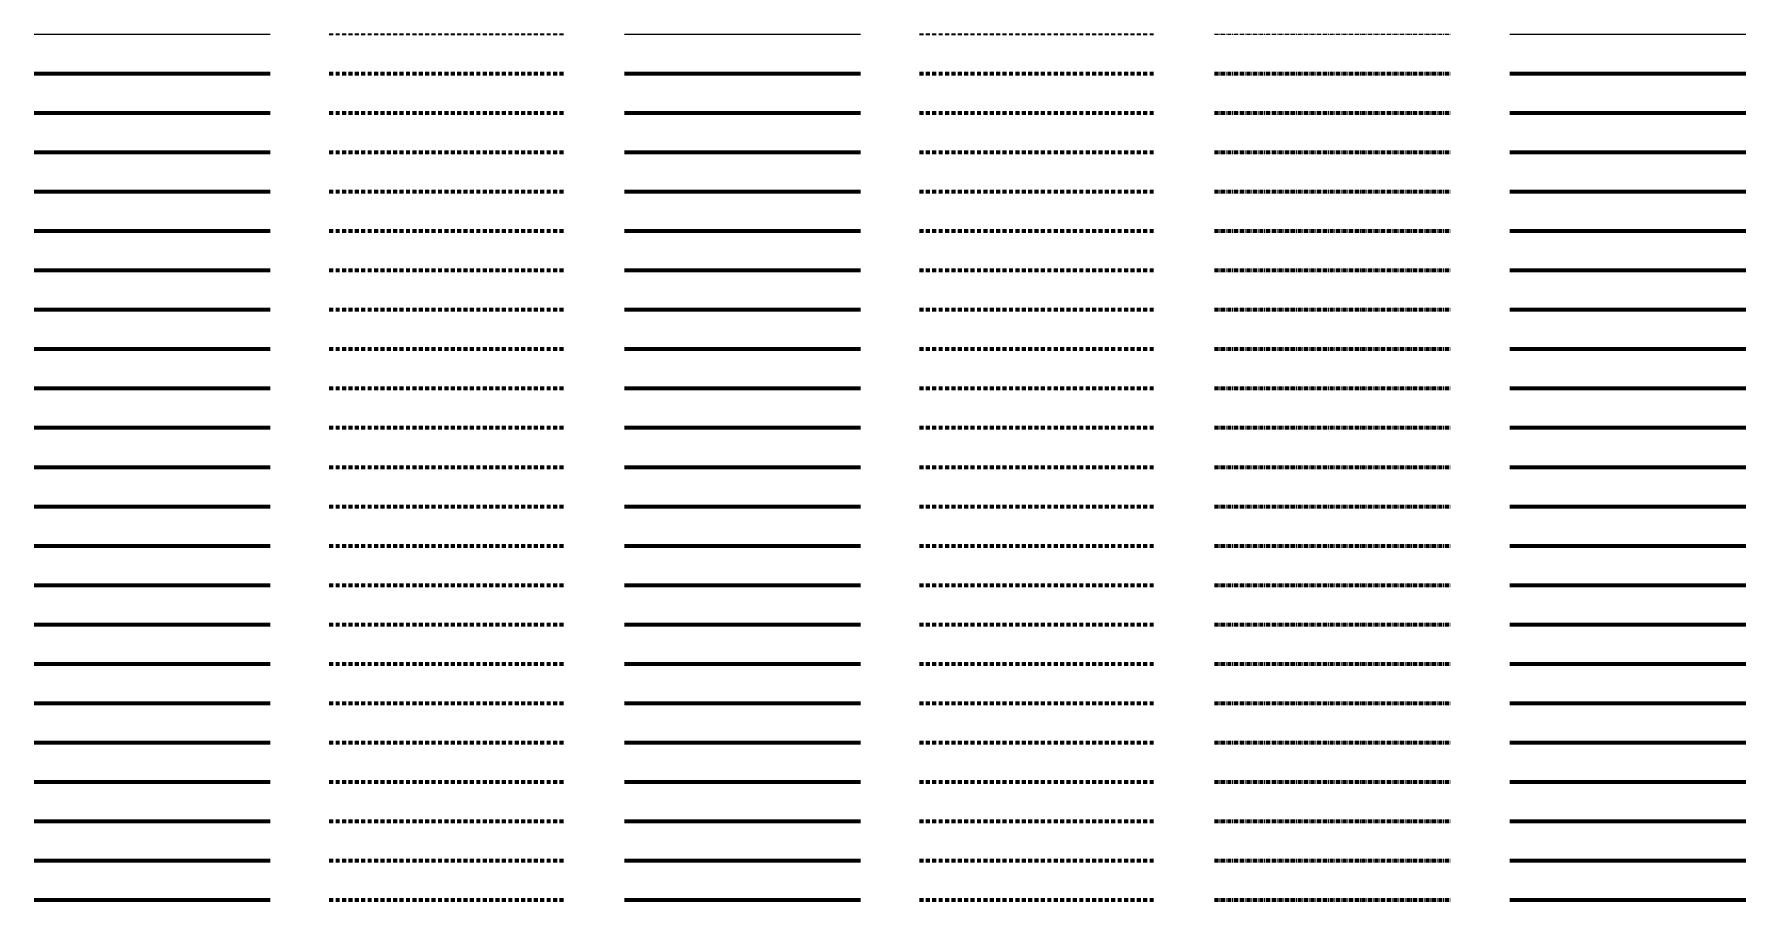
# Model space of a CAD drawing. Header units: metres. Extents: x -170 to 2070, y -13 to 14380.
# Drawn here: x 150 to 1020, y 11240 to 11680 of the extents above; entities that cross this region are included whole.
import ezdxf
from ezdxf.lldxf.tags import DXFTag

# ---------------------------------------------------------------- set-up
doc = ezdxf.new("R2010")
doc.units = ezdxf.units.M
doc.linetypes.add('KL-SO', pattern=[3.25, 2, -1.25])
doc.linetypes.add('KL-VERLATEN-SO', pattern=[3.25, 2, -0.5, 0.25, -0.5])
for name, color, linetype, lineweight in [('B-OI-KL-ET_MS_MANTELBUIS_ST_419-G', 7, 'Continuous', 70), ('B-OI-KL-ET_MS_MANTELBUIS_ST_419-RESERVE-G', 7, 'KL-RESERVE-SO', 70), ('B-OI-KL-ET_MS_MANTELBUIS_ST_419-VERLATEN-G', 7, 'KL-VERLATEN-SO', 70), ('B-OI-KL-ET_MS_MANTELBUIS_ST_42.4-G', 7, 'Continuous', 70), ('B-OI-KL-ET_MS_MANTELBUIS_ST_42.4-RESERVE-G', 7, 'KL-RESERVE-SO', 70), ('B-OI-KL-ET_MS_MANTELBUIS_ST_42.4-VERLATEN-G', 7, 'KL-VERLATEN-SO', 70), ('B-OI-KL-ET_MS_MANTELBUIS_ST_48.3-G', 7, 'Continuous', 70), ('B-OI-KL-ET_MS_MANTELBUIS_ST_48.3-RESERVE-G', 7, 'KL-RESERVE-SO', 70), ('B-OI-KL-ET_MS_MANTELBUIS_ST_48.3-VERLATEN-G', 7, 'KL-VERLATEN-SO', 70), ('B-OI-KL-ET_MS_MANTELBUIS_ST_50-G', 7, 'Continuous', 70), ('B-OI-KL-ET_MS_MANTELBUIS_ST_50-RESERVE-G', 7, 'KL-RESERVE-SO', 70), ('B-OI-KL-ET_MS_MANTELBUIS_ST_50-VERLATEN-G', 7, 'KL-VERLATEN-SO', 70), ('B-OI-KL-ET_MS_MANTELBUIS_ST_500-G', 7, 'Continuous', 70), ('B-OI-KL-ET_MS_MANTELBUIS_ST_500-RESERVE-G', 7, 'KL-RESERVE-SO', 70), ('B-OI-KL-ET_MS_MANTELBUIS_ST_500-VERLATEN-G', 7, 'KL-VERLATEN-SO', 70), ('B-OI-KL-ET_MS_MANTELBUIS_ST_508-G', 7, 'Continuous', 70), ('B-OI-KL-ET_MS_MANTELBUIS_ST_508-RESERVE-G', 7, 'KL-RESERVE-SO', 70), ('B-OI-KL-ET_MS_MANTELBUIS_ST_508-VERLATEN-G', 7, 'KL-VERLATEN-SO', 70), ('B-OI-KL-ET_MS_MANTELBUIS_ST_521-G', 7, 'Continuous', 70), ('B-OI-KL-ET_MS_MANTELBUIS_ST_521-RESERVE-G', 7, 'KL-RESERVE-SO', 70), ('B-OI-KL-ET_MS_MANTELBUIS_ST_521-VERLATEN-G', 7, 'KL-VERLATEN-SO', 70), ('B-OI-KL-ET_MS_MANTELBUIS_ST_60.3-G', 7, 'Continuous', 70), ('B-OI-KL-ET_MS_MANTELBUIS_ST_60.3-RESERVE-G', 7, 'KL-RESERVE-SO', 70), ('B-OI-KL-ET_MS_MANTELBUIS_ST_60.3-VERLATEN-G', 7, 'KL-VERLATEN-SO', 70), ('B-OI-KL-ET_MS_MANTELBUIS_ST_600-G', 7, 'Continuous', 70), ('B-OI-KL-ET_MS_MANTELBUIS_ST_600-RESERVE-G', 7, 'KL-RESERVE-SO', 70), ('B-OI-KL-ET_MS_MANTELBUIS_ST_600-VERLATEN-G', 7, 'KL-VERLATEN-SO', 70), ('B-OI-KL-ET_MS_MANTELBUIS_ST_609-G', 7, 'Continuous', 70), ('B-OI-KL-ET_MS_MANTELBUIS_ST_609-RESERVE-G', 7, 'KL-RESERVE-SO', 70), ('B-OI-KL-ET_MS_MANTELBUIS_ST_609-VERLATEN-G', 7, 'KL-VERLATEN-SO', 70), ('B-OI-KL-ET_MS_MANTELBUIS_ST_63-G', 7, 'Continuous', 70), ('B-OI-KL-ET_MS_MANTELBUIS_ST_63-RESERVE-G', 7, 'KL-RESERVE-SO', 70), ('B-OI-KL-ET_MS_MANTELBUIS_ST_63-VERLATEN-G', 7, 'KL-VERLATEN-SO', 70), ('B-OI-KL-ET_MS_MANTELBUIS_ST_63.5-G', 7, 'Continuous', 70), ('B-OI-KL-ET_MS_MANTELBUIS_ST_63.5-RESERVE-G', 7, 'KL-RESERVE-SO', 70), ('B-OI-KL-ET_MS_MANTELBUIS_ST_63.5-VERLATEN-G', 7, 'KL-VERLATEN-SO', 70), ('B-OI-KL-ET_MS_MANTELBUIS_ST_70-G', 7, 'Continuous', 70), ('B-OI-KL-ET_MS_MANTELBUIS_ST_70-RESERVE-G', 7, 'KL-RESERVE-SO', 70), ('B-OI-KL-ET_MS_MANTELBUIS_ST_70-VERLATEN-G', 7, 'KL-VERLATEN-SO', 70), ('B-OI-KL-ET_MS_MANTELBUIS_ST_700-G', 7, 'Continuous', 70), ('B-OI-KL-ET_MS_MANTELBUIS_ST_700-RESERVE-G', 7, 'KL-RESERVE-SO', 70), ('B-OI-KL-ET_MS_MANTELBUIS_ST_700-VERLATEN-G', 7, 'KL-VERLATEN-SO', 70), ('B-OI-KL-ET_MS_MANTELBUIS_ST_75-G', 7, 'Continuous', 70), ('B-OI-KL-ET_MS_MANTELBUIS_ST_75-RESERVE-G', 7, 'KL-RESERVE-SO', 70), ('B-OI-KL-ET_MS_MANTELBUIS_ST_75-VERLATEN-G', 7, 'KL-VERLATEN-SO', 70), ('B-OI-KL-ET_MS_MANTELBUIS_ST_76.1-G', 7, 'Continuous', 70), ('B-OI-KL-ET_MS_MANTELBUIS_ST_76.1-RESERVE-G', 7, 'KL-RESERVE-SO', 70), ('B-OI-KL-ET_MS_MANTELBUIS_ST_76.1-VERLATEN-G', 7, 'KL-VERLATEN-SO', 70), ('B-OI-KL-ET_MS_MANTELBUIS_ST_762-G', 7, 'Continuous', 70), ('B-OI-KL-ET_MS_MANTELBUIS_ST_762-RESERVE-G', 7, 'KL-RESERVE-SO', 70), ('B-OI-KL-ET_MS_MANTELBUIS_ST_762-VERLATEN-G', 7, 'KL-VERLATEN-SO', 70), ('B-OI-KL-ET_MS_MANTELBUIS_ST_80-G', 7, 'Continuous', 70), ('B-OI-KL-ET_MS_MANTELBUIS_ST_80-RESERVE-G', 7, 'KL-RESERVE-SO', 70), ('B-OI-KL-ET_MS_MANTELBUIS_ST_80-VERLATEN-G', 7, 'KL-VERLATEN-SO', 70), ('B-OI-KL-ET_MS_MANTELBUIS_ST_800-G', 7, 'Continuous', 70), ('B-OI-KL-ET_MS_MANTELBUIS_ST_800-RESERVE-G', 7, 'KL-RESERVE-SO', 70), ('B-OI-KL-ET_MS_MANTELBUIS_ST_800-VERLATEN-G', 7, 'KL-VERLATEN-SO', 70), ('B-OI-KL-ET_MS_MANTELBUIS_ST_812.8-G', 7, 'Continuous', 70), ('B-OI-KL-ET_MS_MANTELBUIS_ST_812.8-RESERVE-G', 7, 'KL-RESERVE-SO', 70), ('B-OI-KL-ET_MS_MANTELBUIS_ST_812.8-VERLATEN-G', 7, 'KL-VERLATEN-SO', 70), ('B-OI-KL-ET_MS_MANTELBUIS_ST_88.9-G', 7, 'Continuous', 70), ('B-OI-KL-ET_MS_MANTELBUIS_ST_88.9-RESERVE-G', 7, 'KL-RESERVE-SO', 70), ('B-OI-KL-ET_MS_MANTELBUIS_ST_88.9-VERLATEN-G', 7, 'KL-VERLATEN-SO', 70), ('B-OI-KL-ET_MS_MANTELBUIS_ST_90-G', 7, 'Continuous', 70), ('B-OI-KL-ET_MS_MANTELBUIS_ST_90-RESERVE-G', 7, 'KL-RESERVE-SO', 70), ('B-OI-KL-ET_MS_MANTELBUIS_ST_90-VERLATEN-G', 7, 'KL-VERLATEN-SO', 70), ('B-OI-KL-ET_MS_OVERIG-G', 7, 'Continuous', 18), ('B-OI-KL-ET_MS_OVERIG-RESERVE-G', 7, 'KL-RESERVE-SO', 18), ('B-OI-KL-ET_MS_OVERIG-VERLATEN-G', 7, 'KL-VERLATEN-SO', 18), ('N-OI-KL-ET_MS_MANTELBUIS_ST_419-G', 10, 'KL-SO', 70), ('N-OI-KL-ET_MS_MANTELBUIS_ST_42.4-G', 10, 'KL-SO', 70), ('N-OI-KL-ET_MS_MANTELBUIS_ST_48.3-G', 10, 'KL-SO', 70), ('N-OI-KL-ET_MS_MANTELBUIS_ST_50-G', 10, 'KL-SO', 70), ('N-OI-KL-ET_MS_MANTELBUIS_ST_500-G', 10, 'KL-SO', 70), ('N-OI-KL-ET_MS_MANTELBUIS_ST_508-G', 10, 'KL-SO', 70), ('N-OI-KL-ET_MS_MANTELBUIS_ST_521-G', 10, 'KL-SO', 70), ('N-OI-KL-ET_MS_MANTELBUIS_ST_60.3-G', 10, 'KL-SO', 70), ('N-OI-KL-ET_MS_MANTELBUIS_ST_600-G', 10, 'KL-SO', 70), ('N-OI-KL-ET_MS_MANTELBUIS_ST_609-G', 10, 'KL-SO', 70), ('N-OI-KL-ET_MS_MANTELBUIS_ST_63-G', 10, 'KL-SO', 70), ('N-OI-KL-ET_MS_MANTELBUIS_ST_63.5-G', 10, 'KL-SO', 70), ('N-OI-KL-ET_MS_MANTELBUIS_ST_70-G', 10, 'KL-SO', 70), ('N-OI-KL-ET_MS_MANTELBUIS_ST_700-G', 10, 'KL-SO', 70), ('N-OI-KL-ET_MS_MANTELBUIS_ST_75-G', 10, 'KL-SO', 70), ('N-OI-KL-ET_MS_MANTELBUIS_ST_76.1-G', 10, 'KL-SO', 70), ('N-OI-KL-ET_MS_MANTELBUIS_ST_762-G', 10, 'KL-SO', 70), ('N-OI-KL-ET_MS_MANTELBUIS_ST_80-G', 10, 'KL-SO', 70), ('N-OI-KL-ET_MS_MANTELBUIS_ST_800-G', 10, 'KL-SO', 70), ('N-OI-KL-ET_MS_MANTELBUIS_ST_812.8-G', 10, 'KL-SO', 70), ('N-OI-KL-ET_MS_MANTELBUIS_ST_88.9-G', 10, 'KL-SO', 70), ('N-OI-KL-ET_MS_MANTELBUIS_ST_90-G', 10, 'KL-SO', 70), ('N-OI-KL-ET_MS_OVERIG-G', 7, 'KL-SO', 35), ('R-OI-KL-ET_MS_MANTELBUIS_ST_419-G', 10, 'KL-SO', 70), ('R-OI-KL-ET_MS_MANTELBUIS_ST_42.4-G', 10, 'KL-SO', 70), ('R-OI-KL-ET_MS_MANTELBUIS_ST_48.3-G', 10, 'KL-SO', 70), ('R-OI-KL-ET_MS_MANTELBUIS_ST_50-G', 10, 'KL-SO', 70), ('R-OI-KL-ET_MS_MANTELBUIS_ST_500-G', 10, 'KL-SO', 70), ('R-OI-KL-ET_MS_MANTELBUIS_ST_508-G', 10, 'KL-SO', 70), ('R-OI-KL-ET_MS_MANTELBUIS_ST_521-G', 10, 'KL-SO', 70), ('R-OI-KL-ET_MS_MANTELBUIS_ST_60.3-G', 10, 'KL-SO', 70), ('R-OI-KL-ET_MS_MANTELBUIS_ST_600-G', 10, 'KL-SO', 70), ('R-OI-KL-ET_MS_MANTELBUIS_ST_609-G', 10, 'KL-SO', 70), ('R-OI-KL-ET_MS_MANTELBUIS_ST_63-G', 10, 'KL-SO', 70), ('R-OI-KL-ET_MS_MANTELBUIS_ST_63.5-G', 10, 'KL-SO', 70), ('R-OI-KL-ET_MS_MANTELBUIS_ST_70-G', 10, 'KL-SO', 70), ('R-OI-KL-ET_MS_MANTELBUIS_ST_700-G', 10, 'KL-SO', 70), ('R-OI-KL-ET_MS_MANTELBUIS_ST_75-G', 10, 'KL-SO', 70), ('R-OI-KL-ET_MS_MANTELBUIS_ST_76.1-G', 10, 'KL-SO', 70), ('R-OI-KL-ET_MS_MANTELBUIS_ST_762-G', 10, 'KL-SO', 70), ('R-OI-KL-ET_MS_MANTELBUIS_ST_80-G', 10, 'KL-SO', 70), ('R-OI-KL-ET_MS_MANTELBUIS_ST_800-G', 10, 'KL-SO', 70), ('R-OI-KL-ET_MS_MANTELBUIS_ST_812.8-G', 10, 'KL-SO', 70), ('R-OI-KL-ET_MS_MANTELBUIS_ST_88.9-G', 10, 'KL-SO', 70), ('R-OI-KL-ET_MS_MANTELBUIS_ST_90-G', 10, 'KL-SO', 70), ('R-OI-KL-ET_MS_OVERIG-G', 7, 'KL-SO', 35), ('V-OI-KL-ET_MS_MANTELBUIS_ST_419-G', 7, 'V-KL-SO', 70), ('V-OI-KL-ET_MS_MANTELBUIS_ST_42.4-G', 7, 'V-KL-SO', 70), ('V-OI-KL-ET_MS_MANTELBUIS_ST_48.3-G', 7, 'V-KL-SO', 70), ('V-OI-KL-ET_MS_MANTELBUIS_ST_50-G', 7, 'V-KL-SO', 70), ('V-OI-KL-ET_MS_MANTELBUIS_ST_500-G', 7, 'V-KL-SO', 70), ('V-OI-KL-ET_MS_MANTELBUIS_ST_508-G', 7, 'V-KL-SO', 70), ('V-OI-KL-ET_MS_MANTELBUIS_ST_521-G', 7, 'V-KL-SO', 70), ('V-OI-KL-ET_MS_MANTELBUIS_ST_60.3-G', 7, 'V-KL-SO', 70), ('V-OI-KL-ET_MS_MANTELBUIS_ST_600-G', 7, 'V-KL-SO', 70), ('V-OI-KL-ET_MS_MANTELBUIS_ST_609-G', 7, 'V-KL-SO', 70), ('V-OI-KL-ET_MS_MANTELBUIS_ST_63-G', 7, 'V-KL-SO', 70), ('V-OI-KL-ET_MS_MANTELBUIS_ST_63.5-G', 7, 'V-KL-SO', 70), ('V-OI-KL-ET_MS_MANTELBUIS_ST_70-G', 7, 'V-KL-SO', 70), ('V-OI-KL-ET_MS_MANTELBUIS_ST_700-G', 7, 'V-KL-SO', 70), ('V-OI-KL-ET_MS_MANTELBUIS_ST_75-G', 7, 'V-KL-SO', 70), ('V-OI-KL-ET_MS_MANTELBUIS_ST_76.1-G', 7, 'V-KL-SO', 70), ('V-OI-KL-ET_MS_MANTELBUIS_ST_762-G', 7, 'V-KL-SO', 70), ('V-OI-KL-ET_MS_MANTELBUIS_ST_80-G', 7, 'V-KL-SO', 70), ('V-OI-KL-ET_MS_MANTELBUIS_ST_800-G', 7, 'V-KL-SO', 70), ('V-OI-KL-ET_MS_MANTELBUIS_ST_812.8-G', 7, 'V-KL-SO', 70), ('V-OI-KL-ET_MS_MANTELBUIS_ST_88.9-G', 7, 'V-KL-SO', 70), ('V-OI-KL-ET_MS_MANTELBUIS_ST_90-G', 7, 'V-KL-SO', 70), ('V-OI-KL-ET_MS_OVERIG-G', 7, 'V-KL-SO', 25)]:
    doc.layers.add(name, color=color, linetype=linetype, lineweight=lineweight)
doc.styles.get("Standard").update_dxf_attribs({"font": 'NLCS-ISO.ttf'})
tags = doc.linetypes.add('KL-RESERVE-SO', pattern='A,7,-2,["RS",Standard,S=1,R=0,X=-1,Y=-0.5],-1.5', length=10.5).pattern_tags.tags
tags[6] = DXFTag(74, 10)
doc.linetypes.add('V-KL-SO', pattern='A,2,[24,nlcs.shx,S=0.75,R=0,X=0,Y=0],2', length=4)

msp = doc.modelspace()

# ---------------------------------------------------------------- linework, layer by layer
at = {"layer": 'B-OI-KL-ET_MS_MANTELBUIS_ST_419-G'}
msp.add_line((150, 11240), (270, 11240), dxfattribs=at)
at = {"layer": 'B-OI-KL-ET_MS_MANTELBUIS_ST_419-RESERVE-G'}
msp.add_line((900, 11240), (1020, 11240), dxfattribs=at)
at = {"layer": 'B-OI-KL-ET_MS_MANTELBUIS_ST_419-VERLATEN-G'}
msp.add_line((750, 11240), (870, 11240), dxfattribs=at)
at = {"layer": 'B-OI-KL-ET_MS_MANTELBUIS_ST_42.4-G'}
msp.add_line((150, 11260), (270, 11260), dxfattribs=at)
at = {"layer": 'B-OI-KL-ET_MS_MANTELBUIS_ST_42.4-RESERVE-G'}
msp.add_line((900, 11260), (1020, 11260), dxfattribs=at)
at = {"layer": 'B-OI-KL-ET_MS_MANTELBUIS_ST_42.4-VERLATEN-G'}
msp.add_line((750, 11260), (870, 11260), dxfattribs=at)
at = {"layer": 'B-OI-KL-ET_MS_MANTELBUIS_ST_48.3-G'}
msp.add_line((150, 11280), (270, 11280), dxfattribs=at)
at = {"layer": 'B-OI-KL-ET_MS_MANTELBUIS_ST_48.3-RESERVE-G'}
msp.add_line((900, 11280), (1020, 11280), dxfattribs=at)
at = {"layer": 'B-OI-KL-ET_MS_MANTELBUIS_ST_48.3-VERLATEN-G'}
msp.add_line((750, 11280), (870, 11280), dxfattribs=at)
at = {"layer": 'B-OI-KL-ET_MS_MANTELBUIS_ST_50-G'}
msp.add_line((150, 11300), (270, 11300), dxfattribs=at)
at = {"layer": 'B-OI-KL-ET_MS_MANTELBUIS_ST_50-RESERVE-G'}
msp.add_line((900, 11300), (1020, 11300), dxfattribs=at)
at = {"layer": 'B-OI-KL-ET_MS_MANTELBUIS_ST_50-VERLATEN-G'}
msp.add_line((750, 11300), (870, 11300), dxfattribs=at)
at = {"layer": 'B-OI-KL-ET_MS_MANTELBUIS_ST_500-G'}
msp.add_line((150, 11320), (270, 11320), dxfattribs=at)
at = {"layer": 'B-OI-KL-ET_MS_MANTELBUIS_ST_500-RESERVE-G'}
msp.add_line((900, 11320), (1020, 11320), dxfattribs=at)
at = {"layer": 'B-OI-KL-ET_MS_MANTELBUIS_ST_500-VERLATEN-G'}
msp.add_line((750, 11320), (870, 11320), dxfattribs=at)
at = {"layer": 'B-OI-KL-ET_MS_MANTELBUIS_ST_508-G'}
msp.add_line((150, 11340), (270, 11340), dxfattribs=at)
at = {"layer": 'B-OI-KL-ET_MS_MANTELBUIS_ST_508-RESERVE-G'}
msp.add_line((900, 11340), (1020, 11340), dxfattribs=at)
at = {"layer": 'B-OI-KL-ET_MS_MANTELBUIS_ST_508-VERLATEN-G'}
msp.add_line((750, 11340), (870, 11340), dxfattribs=at)
at = {"layer": 'B-OI-KL-ET_MS_MANTELBUIS_ST_521-G'}
msp.add_line((150, 11360), (270, 11360), dxfattribs=at)
at = {"layer": 'B-OI-KL-ET_MS_MANTELBUIS_ST_521-RESERVE-G'}
msp.add_line((900, 11360), (1020, 11360), dxfattribs=at)
at = {"layer": 'B-OI-KL-ET_MS_MANTELBUIS_ST_521-VERLATEN-G'}
msp.add_line((750, 11360), (870, 11360), dxfattribs=at)
at = {"layer": 'B-OI-KL-ET_MS_MANTELBUIS_ST_60.3-G'}
msp.add_line((150, 11380), (270, 11380), dxfattribs=at)
at = {"layer": 'B-OI-KL-ET_MS_MANTELBUIS_ST_60.3-RESERVE-G'}
msp.add_line((900, 11380), (1020, 11380), dxfattribs=at)
at = {"layer": 'B-OI-KL-ET_MS_MANTELBUIS_ST_60.3-VERLATEN-G'}
msp.add_line((750, 11380), (870, 11380), dxfattribs=at)
at = {"layer": 'B-OI-KL-ET_MS_MANTELBUIS_ST_600-G'}
msp.add_line((150, 11400), (270, 11400), dxfattribs=at)
at = {"layer": 'B-OI-KL-ET_MS_MANTELBUIS_ST_600-RESERVE-G'}
msp.add_line((900, 11400), (1020, 11400), dxfattribs=at)
at = {"layer": 'B-OI-KL-ET_MS_MANTELBUIS_ST_600-VERLATEN-G'}
msp.add_line((750, 11400), (870, 11400), dxfattribs=at)
at = {"layer": 'B-OI-KL-ET_MS_MANTELBUIS_ST_609-G'}
msp.add_line((150, 11420), (270, 11420), dxfattribs=at)
at = {"layer": 'B-OI-KL-ET_MS_MANTELBUIS_ST_609-RESERVE-G'}
msp.add_line((900, 11420), (1020, 11420), dxfattribs=at)
at = {"layer": 'B-OI-KL-ET_MS_MANTELBUIS_ST_609-VERLATEN-G'}
msp.add_line((750, 11420), (870, 11420), dxfattribs=at)
at = {"layer": 'B-OI-KL-ET_MS_MANTELBUIS_ST_63-G'}
msp.add_line((150, 11440), (270, 11440), dxfattribs=at)
at = {"layer": 'B-OI-KL-ET_MS_MANTELBUIS_ST_63-RESERVE-G'}
msp.add_line((900, 11440), (1020, 11440), dxfattribs=at)
at = {"layer": 'B-OI-KL-ET_MS_MANTELBUIS_ST_63-VERLATEN-G'}
msp.add_line((750, 11440), (870, 11440), dxfattribs=at)
at = {"layer": 'B-OI-KL-ET_MS_MANTELBUIS_ST_63.5-G'}
msp.add_line((150, 11460), (270, 11460), dxfattribs=at)
at = {"layer": 'B-OI-KL-ET_MS_MANTELBUIS_ST_63.5-RESERVE-G'}
msp.add_line((900, 11460), (1020, 11460), dxfattribs=at)
at = {"layer": 'B-OI-KL-ET_MS_MANTELBUIS_ST_63.5-VERLATEN-G'}
msp.add_line((750, 11460), (870, 11460), dxfattribs=at)
at = {"layer": 'B-OI-KL-ET_MS_MANTELBUIS_ST_70-G'}
msp.add_line((150, 11480), (270, 11480), dxfattribs=at)
at = {"layer": 'B-OI-KL-ET_MS_MANTELBUIS_ST_70-RESERVE-G'}
msp.add_line((900, 11480), (1020, 11480), dxfattribs=at)
at = {"layer": 'B-OI-KL-ET_MS_MANTELBUIS_ST_70-VERLATEN-G'}
msp.add_line((750, 11480), (870, 11480), dxfattribs=at)
at = {"layer": 'B-OI-KL-ET_MS_MANTELBUIS_ST_700-G'}
msp.add_line((150, 11500), (270, 11500), dxfattribs=at)
at = {"layer": 'B-OI-KL-ET_MS_MANTELBUIS_ST_700-RESERVE-G'}
msp.add_line((900, 11500), (1020, 11500), dxfattribs=at)
at = {"layer": 'B-OI-KL-ET_MS_MANTELBUIS_ST_700-VERLATEN-G'}
msp.add_line((750, 11500), (870, 11500), dxfattribs=at)
at = {"layer": 'B-OI-KL-ET_MS_MANTELBUIS_ST_75-G'}
msp.add_line((150, 11520), (270, 11520), dxfattribs=at)
at = {"layer": 'B-OI-KL-ET_MS_MANTELBUIS_ST_75-RESERVE-G'}
msp.add_line((900, 11520), (1020, 11520), dxfattribs=at)
at = {"layer": 'B-OI-KL-ET_MS_MANTELBUIS_ST_75-VERLATEN-G'}
msp.add_line((750, 11520), (870, 11520), dxfattribs=at)
at = {"layer": 'B-OI-KL-ET_MS_MANTELBUIS_ST_76.1-G'}
msp.add_line((150, 11540), (270, 11540), dxfattribs=at)
at = {"layer": 'B-OI-KL-ET_MS_MANTELBUIS_ST_76.1-RESERVE-G'}
msp.add_line((900, 11540), (1020, 11540), dxfattribs=at)
at = {"layer": 'B-OI-KL-ET_MS_MANTELBUIS_ST_76.1-VERLATEN-G'}
msp.add_line((750, 11540), (870, 11540), dxfattribs=at)
at = {"layer": 'B-OI-KL-ET_MS_MANTELBUIS_ST_762-G'}
msp.add_line((150, 11560), (270, 11560), dxfattribs=at)
at = {"layer": 'B-OI-KL-ET_MS_MANTELBUIS_ST_762-RESERVE-G'}
msp.add_line((900, 11560), (1020, 11560), dxfattribs=at)
at = {"layer": 'B-OI-KL-ET_MS_MANTELBUIS_ST_762-VERLATEN-G'}
msp.add_line((750, 11560), (870, 11560), dxfattribs=at)
at = {"layer": 'B-OI-KL-ET_MS_MANTELBUIS_ST_80-G'}
msp.add_line((150, 11580), (270, 11580), dxfattribs=at)
at = {"layer": 'B-OI-KL-ET_MS_MANTELBUIS_ST_80-RESERVE-G'}
msp.add_line((900, 11580), (1020, 11580), dxfattribs=at)
at = {"layer": 'B-OI-KL-ET_MS_MANTELBUIS_ST_80-VERLATEN-G'}
msp.add_line((750, 11580), (870, 11580), dxfattribs=at)
at = {"layer": 'B-OI-KL-ET_MS_MANTELBUIS_ST_800-G'}
msp.add_line((150, 11600), (270, 11600), dxfattribs=at)
at = {"layer": 'B-OI-KL-ET_MS_MANTELBUIS_ST_800-RESERVE-G'}
msp.add_line((900, 11600), (1020, 11600), dxfattribs=at)
at = {"layer": 'B-OI-KL-ET_MS_MANTELBUIS_ST_800-VERLATEN-G'}
msp.add_line((750, 11600), (870, 11600), dxfattribs=at)
at = {"layer": 'B-OI-KL-ET_MS_MANTELBUIS_ST_812.8-G'}
msp.add_line((150, 11620), (270, 11620), dxfattribs=at)
at = {"layer": 'B-OI-KL-ET_MS_MANTELBUIS_ST_812.8-RESERVE-G'}
msp.add_line((900, 11620), (1020, 11620), dxfattribs=at)
at = {"layer": 'B-OI-KL-ET_MS_MANTELBUIS_ST_812.8-VERLATEN-G'}
msp.add_line((750, 11620), (870, 11620), dxfattribs=at)
at = {"layer": 'B-OI-KL-ET_MS_MANTELBUIS_ST_88.9-G'}
msp.add_line((150, 11640), (270, 11640), dxfattribs=at)
at = {"layer": 'B-OI-KL-ET_MS_MANTELBUIS_ST_88.9-RESERVE-G'}
msp.add_line((900, 11640), (1020, 11640), dxfattribs=at)
at = {"layer": 'B-OI-KL-ET_MS_MANTELBUIS_ST_88.9-VERLATEN-G'}
msp.add_line((750, 11640), (870, 11640), dxfattribs=at)
at = {"layer": 'B-OI-KL-ET_MS_MANTELBUIS_ST_90-G'}
msp.add_line((150, 11660), (270, 11660), dxfattribs=at)
at = {"layer": 'B-OI-KL-ET_MS_MANTELBUIS_ST_90-RESERVE-G'}
msp.add_line((900, 11660), (1020, 11660), dxfattribs=at)
at = {"layer": 'B-OI-KL-ET_MS_MANTELBUIS_ST_90-VERLATEN-G'}
msp.add_line((750, 11660), (870, 11660), dxfattribs=at)
at = {"layer": 'B-OI-KL-ET_MS_OVERIG-G'}
msp.add_line((150, 11680), (270, 11680), dxfattribs=at)
at = {"layer": 'B-OI-KL-ET_MS_OVERIG-RESERVE-G'}
msp.add_line((900, 11680), (1020, 11680), dxfattribs=at)
at = {"layer": 'B-OI-KL-ET_MS_OVERIG-VERLATEN-G'}
msp.add_line((750, 11680), (870, 11680), dxfattribs=at)
at = {"layer": 'N-OI-KL-ET_MS_MANTELBUIS_ST_419-G'}
msp.add_line((300, 11240), (420, 11240), dxfattribs=at)
at = {"layer": 'N-OI-KL-ET_MS_MANTELBUIS_ST_42.4-G'}
msp.add_line((300, 11260), (420, 11260), dxfattribs=at)
at = {"layer": 'N-OI-KL-ET_MS_MANTELBUIS_ST_48.3-G'}
msp.add_line((300, 11280), (420, 11280), dxfattribs=at)
at = {"layer": 'N-OI-KL-ET_MS_MANTELBUIS_ST_50-G'}
msp.add_line((300, 11300), (420, 11300), dxfattribs=at)
at = {"layer": 'N-OI-KL-ET_MS_MANTELBUIS_ST_500-G'}
msp.add_line((300, 11320), (420, 11320), dxfattribs=at)
at = {"layer": 'N-OI-KL-ET_MS_MANTELBUIS_ST_508-G'}
msp.add_line((300, 11340), (420, 11340), dxfattribs=at)
at = {"layer": 'N-OI-KL-ET_MS_MANTELBUIS_ST_521-G'}
msp.add_line((300, 11360), (420, 11360), dxfattribs=at)
at = {"layer": 'N-OI-KL-ET_MS_MANTELBUIS_ST_60.3-G'}
msp.add_line((300, 11380), (420, 11380), dxfattribs=at)
at = {"layer": 'N-OI-KL-ET_MS_MANTELBUIS_ST_600-G'}
msp.add_line((300, 11400), (420, 11400), dxfattribs=at)
at = {"layer": 'N-OI-KL-ET_MS_MANTELBUIS_ST_609-G'}
msp.add_line((300, 11420), (420, 11420), dxfattribs=at)
at = {"layer": 'N-OI-KL-ET_MS_MANTELBUIS_ST_63-G'}
msp.add_line((300, 11440), (420, 11440), dxfattribs=at)
at = {"layer": 'N-OI-KL-ET_MS_MANTELBUIS_ST_63.5-G'}
msp.add_line((300, 11460), (420, 11460), dxfattribs=at)
at = {"layer": 'N-OI-KL-ET_MS_MANTELBUIS_ST_70-G'}
msp.add_line((300, 11480), (420, 11480), dxfattribs=at)
at = {"layer": 'N-OI-KL-ET_MS_MANTELBUIS_ST_700-G'}
msp.add_line((300, 11500), (420, 11500), dxfattribs=at)
at = {"layer": 'N-OI-KL-ET_MS_MANTELBUIS_ST_75-G'}
msp.add_line((300, 11520), (420, 11520), dxfattribs=at)
at = {"layer": 'N-OI-KL-ET_MS_MANTELBUIS_ST_76.1-G'}
msp.add_line((300, 11540), (420, 11540), dxfattribs=at)
at = {"layer": 'N-OI-KL-ET_MS_MANTELBUIS_ST_762-G'}
msp.add_line((300, 11560), (420, 11560), dxfattribs=at)
at = {"layer": 'N-OI-KL-ET_MS_MANTELBUIS_ST_80-G'}
msp.add_line((300, 11580), (420, 11580), dxfattribs=at)
at = {"layer": 'N-OI-KL-ET_MS_MANTELBUIS_ST_800-G'}
msp.add_line((300, 11600), (420, 11600), dxfattribs=at)
at = {"layer": 'N-OI-KL-ET_MS_MANTELBUIS_ST_812.8-G'}
msp.add_line((300, 11620), (420, 11620), dxfattribs=at)
at = {"layer": 'N-OI-KL-ET_MS_MANTELBUIS_ST_88.9-G'}
msp.add_line((300, 11640), (420, 11640), dxfattribs=at)
at = {"layer": 'N-OI-KL-ET_MS_MANTELBUIS_ST_90-G'}
msp.add_line((300, 11660), (420, 11660), dxfattribs=at)
at = {"layer": 'N-OI-KL-ET_MS_OVERIG-G'}
msp.add_line((300, 11680), (420, 11680), dxfattribs=at)
at = {"layer": 'R-OI-KL-ET_MS_MANTELBUIS_ST_419-G'}
msp.add_line((600, 11240), (720, 11240), dxfattribs=at)
at = {"layer": 'R-OI-KL-ET_MS_MANTELBUIS_ST_42.4-G'}
msp.add_line((600, 11260), (720, 11260), dxfattribs=at)
at = {"layer": 'R-OI-KL-ET_MS_MANTELBUIS_ST_48.3-G'}
msp.add_line((600, 11280), (720, 11280), dxfattribs=at)
at = {"layer": 'R-OI-KL-ET_MS_MANTELBUIS_ST_50-G'}
msp.add_line((600, 11300), (720, 11300), dxfattribs=at)
at = {"layer": 'R-OI-KL-ET_MS_MANTELBUIS_ST_500-G'}
msp.add_line((600, 11320), (720, 11320), dxfattribs=at)
at = {"layer": 'R-OI-KL-ET_MS_MANTELBUIS_ST_508-G'}
msp.add_line((600, 11340), (720, 11340), dxfattribs=at)
at = {"layer": 'R-OI-KL-ET_MS_MANTELBUIS_ST_521-G'}
msp.add_line((600, 11360), (720, 11360), dxfattribs=at)
at = {"layer": 'R-OI-KL-ET_MS_MANTELBUIS_ST_60.3-G'}
msp.add_line((600, 11380), (720, 11380), dxfattribs=at)
at = {"layer": 'R-OI-KL-ET_MS_MANTELBUIS_ST_600-G'}
msp.add_line((600, 11400), (720, 11400), dxfattribs=at)
at = {"layer": 'R-OI-KL-ET_MS_MANTELBUIS_ST_609-G'}
msp.add_line((600, 11420), (720, 11420), dxfattribs=at)
at = {"layer": 'R-OI-KL-ET_MS_MANTELBUIS_ST_63-G'}
msp.add_line((600, 11440), (720, 11440), dxfattribs=at)
at = {"layer": 'R-OI-KL-ET_MS_MANTELBUIS_ST_63.5-G'}
msp.add_line((600, 11460), (720, 11460), dxfattribs=at)
at = {"layer": 'R-OI-KL-ET_MS_MANTELBUIS_ST_70-G'}
msp.add_line((600, 11480), (720, 11480), dxfattribs=at)
at = {"layer": 'R-OI-KL-ET_MS_MANTELBUIS_ST_700-G'}
msp.add_line((600, 11500), (720, 11500), dxfattribs=at)
at = {"layer": 'R-OI-KL-ET_MS_MANTELBUIS_ST_75-G'}
msp.add_line((600, 11520), (720, 11520), dxfattribs=at)
at = {"layer": 'R-OI-KL-ET_MS_MANTELBUIS_ST_76.1-G'}
msp.add_line((600, 11540), (720, 11540), dxfattribs=at)
at = {"layer": 'R-OI-KL-ET_MS_MANTELBUIS_ST_762-G'}
msp.add_line((600, 11560), (720, 11560), dxfattribs=at)
at = {"layer": 'R-OI-KL-ET_MS_MANTELBUIS_ST_80-G'}
msp.add_line((600, 11580), (720, 11580), dxfattribs=at)
at = {"layer": 'R-OI-KL-ET_MS_MANTELBUIS_ST_800-G'}
msp.add_line((600, 11600), (720, 11600), dxfattribs=at)
at = {"layer": 'R-OI-KL-ET_MS_MANTELBUIS_ST_812.8-G'}
msp.add_line((600, 11620), (720, 11620), dxfattribs=at)
at = {"layer": 'R-OI-KL-ET_MS_MANTELBUIS_ST_88.9-G'}
msp.add_line((600, 11640), (720, 11640), dxfattribs=at)
at = {"layer": 'R-OI-KL-ET_MS_MANTELBUIS_ST_90-G'}
msp.add_line((600, 11660), (720, 11660), dxfattribs=at)
at = {"layer": 'R-OI-KL-ET_MS_OVERIG-G'}
msp.add_line((600, 11680), (720, 11680), dxfattribs=at)
at = {"layer": 'V-OI-KL-ET_MS_MANTELBUIS_ST_419-G'}
msp.add_line((450, 11240), (570, 11240), dxfattribs=at)
at = {"layer": 'V-OI-KL-ET_MS_MANTELBUIS_ST_42.4-G'}
msp.add_line((450, 11260), (570, 11260), dxfattribs=at)
at = {"layer": 'V-OI-KL-ET_MS_MANTELBUIS_ST_48.3-G'}
msp.add_line((450, 11280), (570, 11280), dxfattribs=at)
at = {"layer": 'V-OI-KL-ET_MS_MANTELBUIS_ST_50-G'}
msp.add_line((450, 11300), (570, 11300), dxfattribs=at)
at = {"layer": 'V-OI-KL-ET_MS_MANTELBUIS_ST_500-G'}
msp.add_line((450, 11320), (570, 11320), dxfattribs=at)
at = {"layer": 'V-OI-KL-ET_MS_MANTELBUIS_ST_508-G'}
msp.add_line((450, 11340), (570, 11340), dxfattribs=at)
at = {"layer": 'V-OI-KL-ET_MS_MANTELBUIS_ST_521-G'}
msp.add_line((450, 11360), (570, 11360), dxfattribs=at)
at = {"layer": 'V-OI-KL-ET_MS_MANTELBUIS_ST_60.3-G'}
msp.add_line((450, 11380), (570, 11380), dxfattribs=at)
at = {"layer": 'V-OI-KL-ET_MS_MANTELBUIS_ST_600-G'}
msp.add_line((450, 11400), (570, 11400), dxfattribs=at)
at = {"layer": 'V-OI-KL-ET_MS_MANTELBUIS_ST_609-G'}
msp.add_line((450, 11420), (570, 11420), dxfattribs=at)
at = {"layer": 'V-OI-KL-ET_MS_MANTELBUIS_ST_63-G'}
msp.add_line((450, 11440), (570, 11440), dxfattribs=at)
at = {"layer": 'V-OI-KL-ET_MS_MANTELBUIS_ST_63.5-G'}
msp.add_line((450, 11460), (570, 11460), dxfattribs=at)
at = {"layer": 'V-OI-KL-ET_MS_MANTELBUIS_ST_70-G'}
msp.add_line((450, 11480), (570, 11480), dxfattribs=at)
at = {"layer": 'V-OI-KL-ET_MS_MANTELBUIS_ST_700-G'}
msp.add_line((450, 11500), (570, 11500), dxfattribs=at)
at = {"layer": 'V-OI-KL-ET_MS_MANTELBUIS_ST_75-G'}
msp.add_line((450, 11520), (570, 11520), dxfattribs=at)
at = {"layer": 'V-OI-KL-ET_MS_MANTELBUIS_ST_76.1-G'}
msp.add_line((450, 11540), (570, 11540), dxfattribs=at)
at = {"layer": 'V-OI-KL-ET_MS_MANTELBUIS_ST_762-G'}
msp.add_line((450, 11560), (570, 11560), dxfattribs=at)
at = {"layer": 'V-OI-KL-ET_MS_MANTELBUIS_ST_80-G'}
msp.add_line((450, 11580), (570, 11580), dxfattribs=at)
at = {"layer": 'V-OI-KL-ET_MS_MANTELBUIS_ST_800-G'}
msp.add_line((450, 11600), (570, 11600), dxfattribs=at)
at = {"layer": 'V-OI-KL-ET_MS_MANTELBUIS_ST_812.8-G'}
msp.add_line((450, 11620), (570, 11620), dxfattribs=at)
at = {"layer": 'V-OI-KL-ET_MS_MANTELBUIS_ST_88.9-G'}
msp.add_line((450, 11640), (570, 11640), dxfattribs=at)
at = {"layer": 'V-OI-KL-ET_MS_MANTELBUIS_ST_90-G'}
msp.add_line((450, 11660), (570, 11660), dxfattribs=at)
at = {"layer": 'V-OI-KL-ET_MS_OVERIG-G'}
msp.add_line((450, 11680), (570, 11680), dxfattribs=at)

doc.saveas('drawing.dxf')
